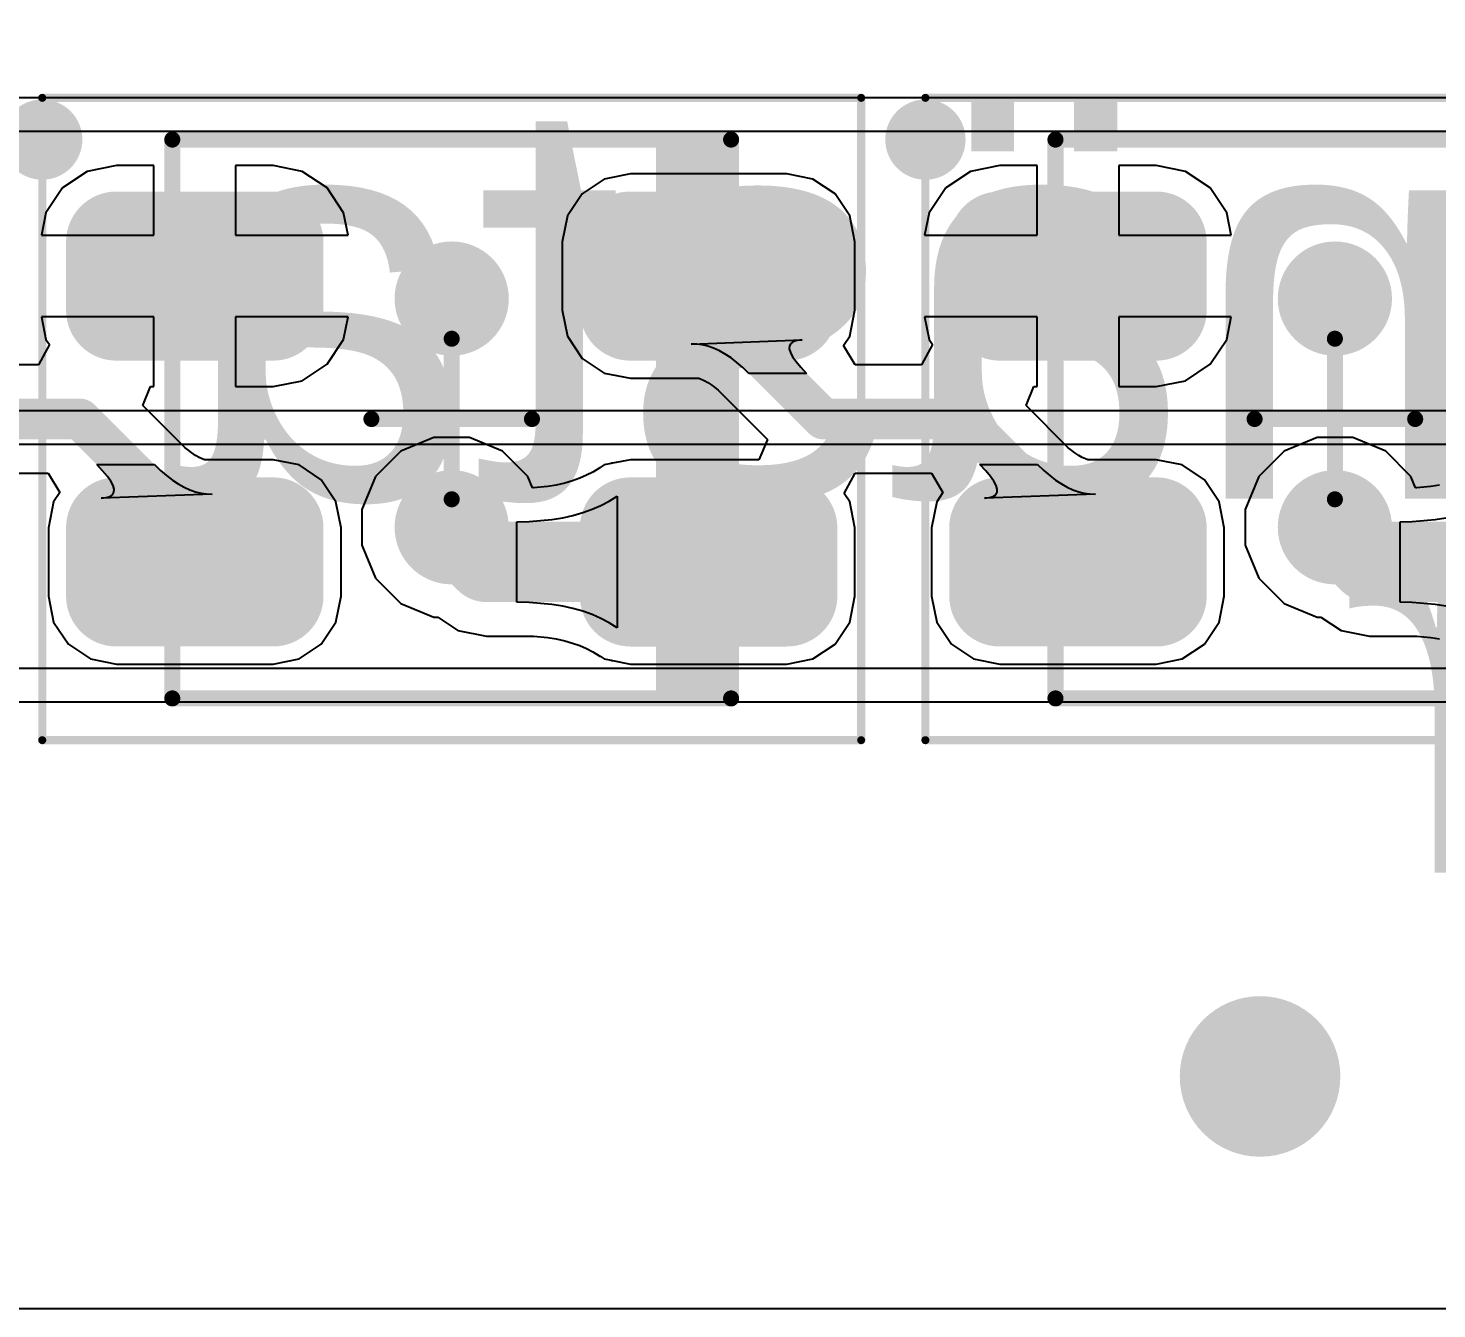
# Model space of a CAD drawing. Header units: millimetres. Extents: x 0 to 168, y 0 to 109.
# Drawn here: x 123.01 to 131.78, y 35.13 to 43.1 of the extents above; entities that cross this region are included whole.
import ezdxf

# ---------------------------------------------------------------- set-up
doc = ezdxf.new("R2010")
doc.units = ezdxf.units.MM
for name, color, linetype in [('BottomLayer', 5, 'Continuous'), ('BottomOverlay', 54, 'Continuous'), ('Mechanical13', 56, 'Continuous'), ('Mechanical15', 56, 'Continuous'), ('MultiLayer', 9, 'Continuous'), ('TopLayer', 1, 'Continuous'), ('TopOverlay', 2, 'Continuous'), ('TopPaste', 8, 'Continuous'), ('TopSolder', 216, 'Continuous'), ('ViaHoleLayer', 16, 'Continuous')]:
    doc.layers.add(name, color=color, linetype=linetype)
doc.styles.add('Comic Sans MS', font='comic.ttf', dxfattribs={"height": 0.2})

# ---------------------------------------------------------------- blocks, each defined once
blk = doc.blocks.new('WS2812B_M____107')
at = {"layer": 'Mechanical13'}
blk.add_hatch(color=56, dxfattribs=at).paths.add_polyline_path([(-1.74, -1.74), (-1.2719, -1.74), (-1.2719, 1.74), (-1.74, 1.74)])
at = {"layer": 'TopLayer'}
h = blk.add_hatch(color=1, dxfattribs=at)
edge = h.paths.add_edge_path()
edge.add_arc((-2.0875, 0.6776), 0.2125, 180, 270)
edge.add_line((-2.0875, 0.4651), (-1.1125, 0.4651))
edge.add_arc((-1.1125, 0.6776), 0.2125, 270, 360)
edge.add_line((-0.9, 0.6776), (-0.9, 1.1026))
edge.add_arc((-1.1125, 1.1026), 0.2125, 0, 90)
edge.add_line((-1.1125, 1.3151), (-2.0875, 1.3151))
edge.add_arc((-2.0875, 1.1026), 0.2125, 90, 180)
edge.add_line((-2.3, 1.1026), (-2.3, 0.6776))
h = blk.add_hatch(color=1, dxfattribs=at)
edge = h.paths.add_edge_path()
edge.add_arc((1.1125, 0.6775), 0.2125, 180, 270)
edge.add_line((1.1125, 0.465), (2.0875, 0.465))
edge.add_arc((2.0875, 0.6775), 0.2125, 270, 360)
edge.add_line((2.3, 0.6775), (2.3, 1.1025))
edge.add_arc((2.0875, 1.1025), 0.2125, 0, 90)
edge.add_line((2.0875, 1.315), (1.1125, 1.315))
edge.add_arc((1.1125, 1.1025), 0.2125, 90, 180)
edge.add_line((0.9, 1.1025), (0.9, 0.6775))
h = blk.add_hatch(color=1, dxfattribs=at)
edge = h.paths.add_edge_path()
edge.add_arc((-2.0875, -1.1025), 0.2125, 180, 270)
edge.add_line((-2.0875, -1.315), (-1.1125, -1.315))
edge.add_arc((-1.1125, -1.1025), 0.2125, 270, 360)
edge.add_line((-0.9, -1.1025), (-0.9, -0.6775))
edge.add_arc((-1.1125, -0.6775), 0.2125, 0, 90)
edge.add_line((-1.1125, -0.465), (-2.0875, -0.465))
edge.add_arc((-2.0875, -0.6775), 0.2125, 90, 180)
edge.add_line((-2.3, -0.6775), (-2.3, -1.1025))
h = blk.add_hatch(color=1, dxfattribs=at)
edge = h.paths.add_edge_path()
edge.add_arc((1.1125, -1.1025), 0.2125, 180, 270)
edge.add_line((1.1125, -1.315), (2.0875, -1.315))
edge.add_arc((2.0875, -1.1025), 0.2125, 270, 360)
edge.add_line((2.3, -1.1025), (2.3, -0.6775))
edge.add_arc((2.0875, -0.6775), 0.2125, 0, 90)
edge.add_line((2.0875, -0.465), (1.1125, -0.465))
edge.add_arc((1.1125, -0.6775), 0.2125, 90, 180)
edge.add_line((0.9, -0.6775), (0.9, -1.1025))
at = {"layer": 'TopPaste'}
h = blk.add_hatch(color=8, dxfattribs=at)
edge = h.paths.add_edge_path()
edge.add_arc((-2.0875, 0.6776), 0.2125, 180, 270)
edge.add_line((-2.0875, 0.4651), (-1.1125, 0.4651))
edge.add_arc((-1.1125, 0.6776), 0.2125, 270, 360)
edge.add_line((-0.9, 0.6776), (-0.9, 1.1026))
edge.add_arc((-1.1125, 1.1026), 0.2125, 0, 90)
edge.add_line((-1.1125, 1.3151), (-2.0875, 1.3151))
edge.add_arc((-2.0875, 1.1026), 0.2125, 90, 180)
edge.add_line((-2.3, 1.1026), (-2.3, 0.6776))
h = blk.add_hatch(color=8, dxfattribs=at)
edge = h.paths.add_edge_path()
edge.add_arc((1.1125, 0.6775), 0.2125, 180, 270)
edge.add_line((1.1125, 0.465), (2.0875, 0.465))
edge.add_arc((2.0875, 0.6775), 0.2125, 270, 360)
edge.add_line((2.3, 0.6775), (2.3, 1.1025))
edge.add_arc((2.0875, 1.1025), 0.2125, 0, 90)
edge.add_line((2.0875, 1.315), (1.1125, 1.315))
edge.add_arc((1.1125, 1.1025), 0.2125, 90, 180)
edge.add_line((0.9, 1.1025), (0.9, 0.6775))
h = blk.add_hatch(color=8, dxfattribs=at)
edge = h.paths.add_edge_path()
edge.add_arc((-2.0875, -1.1025), 0.2125, 180, 270)
edge.add_line((-2.0875, -1.315), (-1.1125, -1.315))
edge.add_arc((-1.1125, -1.1025), 0.2125, 270, 360)
edge.add_line((-0.9, -1.1025), (-0.9, -0.6775))
edge.add_arc((-1.1125, -0.6775), 0.2125, 0, 90)
edge.add_line((-1.1125, -0.465), (-2.0875, -0.465))
edge.add_arc((-2.0875, -0.6775), 0.2125, 90, 180)
edge.add_line((-2.3, -0.6775), (-2.3, -1.1025))
h = blk.add_hatch(color=8, dxfattribs=at)
edge = h.paths.add_edge_path()
edge.add_arc((1.1125, -1.1025), 0.2125, 180, 270)
edge.add_line((1.1125, -1.315), (2.0875, -1.315))
edge.add_arc((2.0875, -1.1025), 0.2125, 270, 360)
edge.add_line((2.3, -1.1025), (2.3, -0.6775))
edge.add_arc((2.0875, -0.6775), 0.2125, 0, 90)
edge.add_line((2.0875, -0.465), (1.1125, -0.465))
edge.add_arc((1.1125, -0.6775), 0.2125, 90, 180)
edge.add_line((0.9, -0.6775), (0.9, -1.1025))
at = {"layer": 'TopSolder'}
h = blk.add_hatch(color=216, dxfattribs=at)
edge = h.paths.add_edge_path()
edge.add_arc((-2.0875, 0.6776), 0.3141, 180, 270)
edge.add_line((-2.0875, 0.3635), (-1.1125, 0.3635))
edge.add_arc((-1.1125, 0.6776), 0.3141, 270, 360)
edge.add_line((-0.7984, 0.6776), (-0.7984, 1.1026))
edge.add_arc((-1.1125, 1.1026), 0.3141, 0, 90)
edge.add_line((-1.1125, 1.4167), (-2.0875, 1.4167))
edge.add_arc((-2.0875, 1.1026), 0.3141, 90, 180)
edge.add_line((-2.4016, 1.1026), (-2.4016, 0.6776))
h = blk.add_hatch(color=216, dxfattribs=at)
edge = h.paths.add_edge_path()
edge.add_arc((1.1125, 0.6775), 0.3141, 180, 270)
edge.add_line((1.1125, 0.3634), (2.0875, 0.3634))
edge.add_arc((2.0875, 0.6775), 0.3141, 270, 360)
edge.add_line((2.4016, 0.6775), (2.4016, 1.1025))
edge.add_arc((2.0875, 1.1025), 0.3141, 0, 90)
edge.add_line((2.0875, 1.4166), (1.1125, 1.4166))
edge.add_arc((1.1125, 1.1025), 0.3141, 90, 180)
edge.add_line((0.7984, 1.1025), (0.7984, 0.6775))
h = blk.add_hatch(color=216, dxfattribs=at)
edge = h.paths.add_edge_path()
edge.add_arc((-2.0875, -1.1025), 0.3141, 180, 270)
edge.add_line((-2.0875, -1.4166), (-1.1125, -1.4166))
edge.add_arc((-1.1125, -1.1025), 0.3141, 270, 360)
edge.add_line((-0.7984, -1.1025), (-0.7984, -0.6775))
edge.add_arc((-1.1125, -0.6775), 0.3141, 0, 90)
edge.add_line((-1.1125, -0.3634), (-2.0875, -0.3634))
edge.add_arc((-2.0875, -0.6775), 0.3141, 90, 180)
edge.add_line((-2.4016, -0.6775), (-2.4016, -1.1025))
h = blk.add_hatch(color=216, dxfattribs=at)
edge = h.paths.add_edge_path()
edge.add_arc((1.1125, -1.1025), 0.3141, 180, 270)
edge.add_line((1.1125, -1.4166), (2.0875, -1.4166))
edge.add_arc((2.0875, -1.1025), 0.3141, 270, 360)
edge.add_line((2.4016, -1.1025), (2.4016, -0.6775))
edge.add_arc((2.0875, -0.6775), 0.3141, 0, 90)
edge.add_line((2.0875, -0.3634), (1.1125, -0.3634))
edge.add_arc((1.1125, -0.6775), 0.3141, 90, 180)
edge.add_line((0.7984, -0.6775), (0.7984, -1.1025))
at = {"layer": 'Mechanical13', "const_width": 0.1}
for points in [[(-1.74, 1.74), (-1.74, -1.74)], [(1.74, 1.74), (-1.74, 1.74)], [(1.74, 1.74), (1.74, -1.74)], [(1.74, -1.74), (-1.74, -1.74)]]:
    blk.add_lwpolyline(points, dxfattribs=at)
at = {"layer": 'Mechanical13', "const_width": 0.05}
for points in [[(-1.765, 1.74, 1), (-1.715, 1.74, 1)], [(-1.765, 1.74, 1), (-1.715, 1.74, 1)], [(1.715, 1.74, 1), (1.765, 1.74, 1)], [(1.715, 1.74, 1), (1.765, 1.74, 1)], [(-1.765, -1.74, 1), (-1.715, -1.74, 1)], [(-1.765, -1.74, 1), (-1.715, -1.74, 1)], [(1.715, -1.74, 1), (1.765, -1.74, 1)], [(1.715, -1.74, 1), (1.765, -1.74, 1)]]:
    blk.add_lwpolyline(points, format="xyb", close=True, dxfattribs=at)
at = {"layer": 'Mechanical15'}
for points, const_width in [([(-2.55, 2), (-2.55, -2)], 0.05), ([(2.55, 2), (-2.55, 2)], 0.05), ([(2.55, 2), (2.55, -2)], 0.05), ([(0, 0.5), (0, -0.5)], 0.1), ([(0.5, 0), (-0.5, 0)], 0.1), ([(2.55, -2), (-2.55, -2)], 0.05)]:
    blk.add_lwpolyline(points, dxfattribs=dict(at, const_width=const_width))
for points, const_width in [([(-2.5625, 2, 1), (-2.5375, 2, 1)], 0.025), ([(-2.5625, 2, 1), (-2.5375, 2, 1)], 0.025), ([(2.5375, 2, 1), (2.5625, 2, 1)], 0.025), ([(2.5375, 2, 1), (2.5625, 2, 1)], 0.025), ([(-0.025, 0.5, 1), (0.025, 0.5, 1)], 0.05), ([(-0.525, 0, 1), (-0.475, 0, 1)], 0.05), ([(0.475, 0, 1), (0.525, 0, 1)], 0.05), ([(-0.025, -0.5, 1), (0.025, -0.5, 1)], 0.05), ([(-2.5625, -2, 1), (-2.5375, -2, 1)], 0.025), ([(-2.5625, -2, 1), (-2.5375, -2, 1)], 0.025), ([(2.5375, -2, 1), (2.5625, -2, 1)], 0.025), ([(2.5375, -2, 1), (2.5625, -2, 1)], 0.025)]:
    blk.add_lwpolyline(points, format="xyb", close=True, dxfattribs=dict(at, const_width=const_width))
at = {"layer": 'TopOverlay'}
for points, const_width in [([(2.675, -1.74, 1), (2.425, -1.74, 1)], 0.25), ([(2.3625, -1.74, 1), (2.4875, -1.74, 1)], 0.125), ([(2.6125, -1.74, 1), (2.7375, -1.74, 1)], 0.125)]:
    blk.add_lwpolyline(points, format="xyb", close=True, dxfattribs=dict(at, const_width=const_width))
blk = doc.blocks.new('WS2812B_M____113')
at = {"layer": 'Mechanical13'}
blk.add_hatch(color=56, dxfattribs=at).paths.add_polyline_path([(-1.74, -1.74), (-1.2719, -1.74), (-1.2719, 1.74), (-1.74, 1.74)])
at = {"layer": 'TopLayer'}
h = blk.add_hatch(color=1, dxfattribs=at)
edge = h.paths.add_edge_path()
edge.add_arc((-2.0875, 0.6776), 0.2125, 180, 270)
edge.add_line((-2.0875, 0.4651), (-1.1125, 0.4651))
edge.add_arc((-1.1125, 0.6776), 0.2125, 270, 360)
edge.add_line((-0.9, 0.6776), (-0.9, 1.1026))
edge.add_arc((-1.1125, 1.1026), 0.2125, 0, 90)
edge.add_line((-1.1125, 1.3151), (-2.0875, 1.3151))
edge.add_arc((-2.0875, 1.1026), 0.2125, 90, 180)
edge.add_line((-2.3, 1.1026), (-2.3, 0.6776))
h = blk.add_hatch(color=1, dxfattribs=at)
edge = h.paths.add_edge_path()
edge.add_arc((1.1125, 0.6775), 0.2125, 180, 270)
edge.add_line((1.1125, 0.465), (2.0875, 0.465))
edge.add_arc((2.0875, 0.6775), 0.2125, 270, 360)
edge.add_line((2.3, 0.6775), (2.3, 1.1025))
edge.add_arc((2.0875, 1.1025), 0.2125, 0, 90)
edge.add_line((2.0875, 1.315), (1.1125, 1.315))
edge.add_arc((1.1125, 1.1025), 0.2125, 90, 180)
edge.add_line((0.9, 1.1025), (0.9, 0.6775))
h = blk.add_hatch(color=1, dxfattribs=at)
edge = h.paths.add_edge_path()
edge.add_arc((-2.0875, -1.1025), 0.2125, 180, 270)
edge.add_line((-2.0875, -1.315), (-1.1125, -1.315))
edge.add_arc((-1.1125, -1.1025), 0.2125, 270, 360)
edge.add_line((-0.9, -1.1025), (-0.9, -0.6775))
edge.add_arc((-1.1125, -0.6775), 0.2125, 0, 90)
edge.add_line((-1.1125, -0.465), (-2.0875, -0.465))
edge.add_arc((-2.0875, -0.6775), 0.2125, 90, 180)
edge.add_line((-2.3, -0.6775), (-2.3, -1.1025))
h = blk.add_hatch(color=1, dxfattribs=at)
edge = h.paths.add_edge_path()
edge.add_arc((1.1125, -1.1025), 0.2125, 180, 270)
edge.add_line((1.1125, -1.315), (2.0875, -1.315))
edge.add_arc((2.0875, -1.1025), 0.2125, 270, 360)
edge.add_line((2.3, -1.1025), (2.3, -0.6775))
edge.add_arc((2.0875, -0.6775), 0.2125, 0, 90)
edge.add_line((2.0875, -0.465), (1.1125, -0.465))
edge.add_arc((1.1125, -0.6775), 0.2125, 90, 180)
edge.add_line((0.9, -0.6775), (0.9, -1.1025))
at = {"layer": 'TopPaste'}
h = blk.add_hatch(color=8, dxfattribs=at)
edge = h.paths.add_edge_path()
edge.add_arc((-2.0875, 0.6776), 0.2125, 180, 270)
edge.add_line((-2.0875, 0.4651), (-1.1125, 0.4651))
edge.add_arc((-1.1125, 0.6776), 0.2125, 270, 360)
edge.add_line((-0.9, 0.6776), (-0.9, 1.1026))
edge.add_arc((-1.1125, 1.1026), 0.2125, 0, 90)
edge.add_line((-1.1125, 1.3151), (-2.0875, 1.3151))
edge.add_arc((-2.0875, 1.1026), 0.2125, 90, 180)
edge.add_line((-2.3, 1.1026), (-2.3, 0.6776))
h = blk.add_hatch(color=8, dxfattribs=at)
edge = h.paths.add_edge_path()
edge.add_arc((1.1125, 0.6775), 0.2125, 180, 270)
edge.add_line((1.1125, 0.465), (2.0875, 0.465))
edge.add_arc((2.0875, 0.6775), 0.2125, 270, 360)
edge.add_line((2.3, 0.6775), (2.3, 1.1025))
edge.add_arc((2.0875, 1.1025), 0.2125, 0, 90)
edge.add_line((2.0875, 1.315), (1.1125, 1.315))
edge.add_arc((1.1125, 1.1025), 0.2125, 90, 180)
edge.add_line((0.9, 1.1025), (0.9, 0.6775))
h = blk.add_hatch(color=8, dxfattribs=at)
edge = h.paths.add_edge_path()
edge.add_arc((-2.0875, -1.1025), 0.2125, 180, 270)
edge.add_line((-2.0875, -1.315), (-1.1125, -1.315))
edge.add_arc((-1.1125, -1.1025), 0.2125, 270, 360)
edge.add_line((-0.9, -1.1025), (-0.9, -0.6775))
edge.add_arc((-1.1125, -0.6775), 0.2125, 0, 90)
edge.add_line((-1.1125, -0.465), (-2.0875, -0.465))
edge.add_arc((-2.0875, -0.6775), 0.2125, 90, 180)
edge.add_line((-2.3, -0.6775), (-2.3, -1.1025))
h = blk.add_hatch(color=8, dxfattribs=at)
edge = h.paths.add_edge_path()
edge.add_arc((1.1125, -1.1025), 0.2125, 180, 270)
edge.add_line((1.1125, -1.315), (2.0875, -1.315))
edge.add_arc((2.0875, -1.1025), 0.2125, 270, 360)
edge.add_line((2.3, -1.1025), (2.3, -0.6775))
edge.add_arc((2.0875, -0.6775), 0.2125, 0, 90)
edge.add_line((2.0875, -0.465), (1.1125, -0.465))
edge.add_arc((1.1125, -0.6775), 0.2125, 90, 180)
edge.add_line((0.9, -0.6775), (0.9, -1.1025))
at = {"layer": 'TopSolder'}
h = blk.add_hatch(color=216, dxfattribs=at)
edge = h.paths.add_edge_path()
edge.add_arc((-2.0875, 0.6776), 0.3141, 180, 270)
edge.add_line((-2.0875, 0.3635), (-1.1125, 0.3635))
edge.add_arc((-1.1125, 0.6776), 0.3141, 270, 360)
edge.add_line((-0.7984, 0.6776), (-0.7984, 1.1026))
edge.add_arc((-1.1125, 1.1026), 0.3141, 0, 90)
edge.add_line((-1.1125, 1.4167), (-2.0875, 1.4167))
edge.add_arc((-2.0875, 1.1026), 0.3141, 90, 180)
edge.add_line((-2.4016, 1.1026), (-2.4016, 0.6776))
h = blk.add_hatch(color=216, dxfattribs=at)
edge = h.paths.add_edge_path()
edge.add_arc((1.1125, 0.6775), 0.3141, 180, 270)
edge.add_line((1.1125, 0.3634), (2.0875, 0.3634))
edge.add_arc((2.0875, 0.6775), 0.3141, 270, 360)
edge.add_line((2.4016, 0.6775), (2.4016, 1.1025))
edge.add_arc((2.0875, 1.1025), 0.3141, 0, 90)
edge.add_line((2.0875, 1.4166), (1.1125, 1.4166))
edge.add_arc((1.1125, 1.1025), 0.3141, 90, 180)
edge.add_line((0.7984, 1.1025), (0.7984, 0.6775))
h = blk.add_hatch(color=216, dxfattribs=at)
edge = h.paths.add_edge_path()
edge.add_arc((-2.0875, -1.1025), 0.3141, 180, 270)
edge.add_line((-2.0875, -1.4166), (-1.1125, -1.4166))
edge.add_arc((-1.1125, -1.1025), 0.3141, 270, 360)
edge.add_line((-0.7984, -1.1025), (-0.7984, -0.6775))
edge.add_arc((-1.1125, -0.6775), 0.3141, 0, 90)
edge.add_line((-1.1125, -0.3634), (-2.0875, -0.3634))
edge.add_arc((-2.0875, -0.6775), 0.3141, 90, 180)
edge.add_line((-2.4016, -0.6775), (-2.4016, -1.1025))
h = blk.add_hatch(color=216, dxfattribs=at)
edge = h.paths.add_edge_path()
edge.add_arc((1.1125, -1.1025), 0.3141, 180, 270)
edge.add_line((1.1125, -1.4166), (2.0875, -1.4166))
edge.add_arc((2.0875, -1.1025), 0.3141, 270, 360)
edge.add_line((2.4016, -1.1025), (2.4016, -0.6775))
edge.add_arc((2.0875, -0.6775), 0.3141, 0, 90)
edge.add_line((2.0875, -0.3634), (1.1125, -0.3634))
edge.add_arc((1.1125, -0.6775), 0.3141, 90, 180)
edge.add_line((0.7984, -0.6775), (0.7984, -1.1025))
at = {"layer": 'Mechanical13', "const_width": 0.1}
for points in [[(-1.74, 1.74), (-1.74, -1.74)], [(1.74, 1.74), (-1.74, 1.74)], [(1.74, 1.74), (1.74, -1.74)], [(1.74, -1.74), (-1.74, -1.74)]]:
    blk.add_lwpolyline(points, dxfattribs=at)
at = {"layer": 'Mechanical13', "const_width": 0.05}
for points in [[(-1.765, 1.74, 1), (-1.715, 1.74, 1)], [(-1.765, 1.74, 1), (-1.715, 1.74, 1)], [(1.715, 1.74, 1), (1.765, 1.74, 1)], [(1.715, 1.74, 1), (1.765, 1.74, 1)], [(-1.765, -1.74, 1), (-1.715, -1.74, 1)], [(-1.765, -1.74, 1), (-1.715, -1.74, 1)], [(1.715, -1.74, 1), (1.765, -1.74, 1)], [(1.715, -1.74, 1), (1.765, -1.74, 1)]]:
    blk.add_lwpolyline(points, format="xyb", close=True, dxfattribs=at)
at = {"layer": 'Mechanical15'}
for points, const_width in [([(-2.55, 2), (-2.55, -2)], 0.05), ([(2.55, 2), (-2.55, 2)], 0.05), ([(2.55, 2), (2.55, -2)], 0.05), ([(0, 0.5), (0, -0.5)], 0.1), ([(0.5, 0), (-0.5, 0)], 0.1), ([(2.55, -2), (-2.55, -2)], 0.05)]:
    blk.add_lwpolyline(points, dxfattribs=dict(at, const_width=const_width))
for points, const_width in [([(-2.5625, 2, 1), (-2.5375, 2, 1)], 0.025), ([(-2.5625, 2, 1), (-2.5375, 2, 1)], 0.025), ([(2.5375, 2, 1), (2.5625, 2, 1)], 0.025), ([(2.5375, 2, 1), (2.5625, 2, 1)], 0.025), ([(-0.025, 0.5, 1), (0.025, 0.5, 1)], 0.05), ([(-0.525, 0, 1), (-0.475, 0, 1)], 0.05), ([(0.475, 0, 1), (0.525, 0, 1)], 0.05), ([(-0.025, -0.5, 1), (0.025, -0.5, 1)], 0.05), ([(-2.5625, -2, 1), (-2.5375, -2, 1)], 0.025), ([(-2.5625, -2, 1), (-2.5375, -2, 1)], 0.025), ([(2.5375, -2, 1), (2.5625, -2, 1)], 0.025), ([(2.5375, -2, 1), (2.5625, -2, 1)], 0.025)]:
    blk.add_lwpolyline(points, format="xyb", close=True, dxfattribs=dict(at, const_width=const_width))
at = {"layer": 'TopOverlay'}
for points, const_width in [([(2.675, -1.74, 1), (2.425, -1.74, 1)], 0.25), ([(2.3625, -1.74, 1), (2.4875, -1.74, 1)], 0.125), ([(2.6125, -1.74, 1), (2.7375, -1.74, 1)], 0.125)]:
    blk.add_lwpolyline(points, format="xyb", close=True, dxfattribs=dict(at, const_width=const_width))

msp = doc.modelspace()

# ---------------------------------------------------------------- hatches: boundary and pattern name
at = {"layer": 'BottomLayer'}
h = msp.add_hatch(color=5, dxfattribs=at)
edge = h.paths.add_edge_path()
edge.add_arc((125.649, 41.42), 0.3556, 0, 360)
h = msp.add_hatch(color=5, dxfattribs=at)
edge = h.paths.add_edge_path()
edge.add_arc((131.149, 41.42), 0.3556, 0, 360)
h = msp.add_hatch(color=5, dxfattribs=at)
edge = h.paths.add_edge_path()
edge.add_arc((125.649, 39.9958), 0.3556, 0, 360)
h = msp.add_hatch(color=5, dxfattribs=at)
edge = h.paths.add_edge_path()
edge.add_arc((131.149, 39.9958), 0.3556, 0, 360)
h = msp.add_hatch(color=5, dxfattribs=at)
edge = h.paths.add_edge_path()
edge.add_arc((130.683, 36.576), 0.5, 0, 360)
at = {"layer": 'TopLayer'}
h = msp.add_hatch(color=1, dxfattribs=at)
edge = h.paths.add_edge_path()
edge.add_arc((125.649, 41.42), 0.3556, 0, 360)
h = msp.add_hatch(color=1, dxfattribs=at)
edge = h.paths.add_edge_path()
edge.add_arc((131.149, 41.42), 0.3556, 0, 360)
h = msp.add_hatch(color=1, dxfattribs=at)
edge = h.paths.add_edge_path()
edge.add_arc((125.649, 39.9958), 0.3556, 0, 360)
h = msp.add_hatch(color=1, dxfattribs=at)
edge = h.paths.add_edge_path()
edge.add_arc((131.149, 39.9958), 0.3556, 0, 360)
h = msp.add_hatch(color=1, dxfattribs=at)
edge = h.paths.add_edge_path()
edge.add_arc((130.683, 36.576), 0.5, 0, 360)
at = {"layer": 'ViaHoleLayer'}
h = msp.add_hatch(color=16, dxfattribs=at)
edge = h.paths.add_edge_path()
edge.add_arc((125.649, 41.42), 0.2, 0, 360)
h = msp.add_hatch(color=16, dxfattribs=at)
edge = h.paths.add_edge_path()
edge.add_arc((131.149, 41.42), 0.2, 0, 360)
h = msp.add_hatch(color=16, dxfattribs=at)
edge = h.paths.add_edge_path()
edge.add_arc((125.649, 39.9958), 0.2, 0, 360)
h = msp.add_hatch(color=16, dxfattribs=at)
edge = h.paths.add_edge_path()
edge.add_arc((131.149, 39.9958), 0.2, 0, 360)
h = msp.add_hatch(color=16, dxfattribs=at)
edge = h.paths.add_edge_path()
edge.add_arc((130.683, 36.576), 0.25, 0, 360)

# ---------------------------------------------------------------- linework, layer by layer
at = {"layer": 'BottomLayer'}
for p, q in [((114.8108, 42.4628), (146.4585, 42.4628)), ((149.225, 40.7202), (113.7523, 40.7202)), ((112.776, 40.513), (149.225, 40.513)), ((149.225, 39.116), (112.776, 39.116)), ((112.776, 38.9088), (149.225, 38.9088)), ((152.131, 35.1289), (109.671, 35.1289))]:
    msp.add_line(p, q, dxfattribs=at)
at = {"layer": 'MultiLayer'}
msp.add_line((146.3846, 42.67), (114.8846, 42.67), dxfattribs=at)
at = {"layer": 'TopLayer'}
for p, q in [((114.8108, 42.4628), (146.4585, 42.4628)), ((123.3795, 42.2119), (123.2252, 42.1088)), ((123.5615, 42.2481), (123.3795, 42.2119)), ((123.795, 42.2481), (123.5615, 42.2481)), ((123.795, 41.814), (123.795, 42.2481)), ((124.5365, 42.2481), (124.303, 42.2481)), ((124.303, 42.2481), (124.303, 41.814)), ((124.7186, 42.2119), (124.5365, 42.2481)), ((124.8729, 42.1088), (124.7186, 42.2119)), ((126.7615, 42.1963), (126.5993, 42.1641)), ((127.7365, 42.1963), (126.7615, 42.1963)), ((127.8987, 42.1641), (127.7365, 42.1963)), ((128.8795, 42.2119), (128.7252, 42.1088)), ((129.0615, 42.2481), (128.8795, 42.2119)), ((129.295, 42.2481), (129.0615, 42.2481)), ((129.295, 41.814), (129.295, 42.2481)), ((130.0365, 42.2481), (129.803, 42.2481)), ((129.803, 42.2481), (129.803, 41.814)), ((130.2186, 42.2119), (130.0365, 42.2481)), ((130.3729, 42.1088), (130.2186, 42.2119)), ((123.2252, 42.1088), (123.1221, 41.9545)), ((124.976, 41.9545), (124.8729, 42.1088)), ((126.5993, 42.1641), (126.4618, 42.0722)), ((128.0362, 42.0722), (127.8987, 42.1641)), ((128.7252, 42.1088), (128.6221, 41.9545)), ((130.476, 41.9545), (130.3729, 42.1088)), ((126.4618, 42.0722), (126.37, 41.9347)), ((128.1281, 41.9347), (128.0362, 42.0722)), ((123.1221, 41.9545), (123.0942, 41.814)), ((125.0039, 41.814), (124.976, 41.9545)), ((126.37, 41.9347), (126.3377, 41.7725)), ((128.1604, 41.7725), (128.1281, 41.9347)), ((128.6221, 41.9545), (128.5942, 41.814)), ((130.5039, 41.814), (130.476, 41.9545)), ((123.0942, 41.814), (123.795, 41.814)), ((124.303, 41.814), (125.0039, 41.814)), ((126.3377, 41.7725), (126.3377, 41.3475)), ((128.1604, 41.3475), (128.1604, 41.7725)), ((128.5942, 41.814), (129.295, 41.814)), ((129.803, 41.814), (130.5039, 41.814)), ((126.3377, 41.3475), (126.37, 41.1853)), ((128.1281, 41.1853), (128.1604, 41.3475)), ((123.795, 41.306), (123.0942, 41.306)), ((123.0942, 41.306), (123.1221, 41.1655)), ((123.795, 40.8719), (123.795, 41.306)), ((125.0039, 41.306), (124.303, 41.306)), ((124.303, 41.306), (124.303, 40.8719)), ((124.976, 41.1655), (125.0039, 41.306)), ((129.295, 41.306), (128.5942, 41.306)), ((128.5942, 41.306), (128.6221, 41.1655)), ((129.295, 40.8719), (129.295, 41.306)), ((130.5039, 41.306), (129.803, 41.306)), ((129.803, 41.306), (129.803, 40.8719)), ((130.476, 41.1655), (130.5039, 41.306)), ((123.1221, 41.1655), (123.1434, 41.1337)), ((124.8729, 41.0112), (124.976, 41.1655)), ((126.37, 41.1853), (126.4618, 41.0478)), ((127.1409, 41.137), (127.8314, 41.1627)), ((127.7769, 41.1523), (127.7609, 41.1412)), ((127.8004, 41.1594), (127.7769, 41.1523)), ((127.8314, 41.1627), (127.8004, 41.1594)), ((128.0898, 41.128), (128.1281, 41.1853)), ((128.6221, 41.1655), (128.6434, 41.1337)), ((130.3729, 41.0112), (130.476, 41.1655)), ((123.1434, 41.1337), (123.0755, 41.0067)), ((127.1751, 41.1363), (127.1409, 41.137)), ((127.2097, 41.1317), (127.1751, 41.1363)), ((127.2447, 41.1232), (127.2097, 41.1317)), ((127.2801, 41.1108), (127.2447, 41.1232)), ((127.3158, 41.0945), (127.2801, 41.1108)), ((127.3519, 41.0743), (127.3158, 41.0945)), ((127.3884, 41.0501), (127.3519, 41.0743)), ((127.7524, 41.1262), (127.7514, 41.1073)), ((127.7514, 41.1073), (127.758, 41.0846)), ((127.7609, 41.1412), (127.7524, 41.1262)), ((127.758, 41.0846), (127.772, 41.0579)), ((127.772, 41.0579), (127.7936, 41.0273)), ((128.1615, 41.0067), (128.0898, 41.128)), ((128.6434, 41.1337), (128.5755, 41.0067)), ((123.0755, 41.0067), (122.6615, 41.0067)), ((124.7186, 40.9081), (124.8729, 41.0112)), ((126.4618, 41.0478), (126.5993, 40.9559)), ((127.4253, 41.0221), (127.3884, 41.0501)), ((127.4625, 40.9902), (127.4253, 41.0221)), ((127.5001, 40.9543), (127.4625, 40.9902)), ((127.7936, 41.0273), (127.8227, 40.9927)), ((127.8227, 40.9927), (127.8593, 40.9543)), ((128.5755, 41.0067), (128.1615, 41.0067)), ((130.2186, 40.9081), (130.3729, 41.0112)), ((124.5365, 40.8719), (124.7186, 40.9081)), ((126.5993, 40.9559), (126.7615, 40.9236)), ((126.7615, 40.9236), (127.1877, 40.9236)), ((127.1877, 40.9236), (127.2026, 40.9184)), ((127.2026, 40.9184), (127.222, 40.9096)), ((127.222, 40.9096), (127.244, 40.8972)), ((127.244, 40.8972), (127.2684, 40.8811)), ((127.2684, 40.8811), (127.295, 40.8609)), ((127.8593, 40.9543), (127.5001, 40.9543)), ((130.0365, 40.8719), (130.2186, 40.9081)), ((123.7256, 40.7545), (123.7742, 40.8719)), ((123.7742, 40.8719), (123.795, 40.8719)), ((124.303, 40.8719), (124.5365, 40.8719)), ((127.295, 40.8609), (127.3093, 40.8486)), ((127.3093, 40.8486), (127.6147, 40.5433)), ((129.2256, 40.7545), (129.2742, 40.8719)), ((129.2742, 40.8719), (129.295, 40.8719)), ((129.803, 40.8719), (130.0365, 40.8719)), ((123.9888, 40.4913), (123.7256, 40.7545)), ((129.4888, 40.4913), (129.2256, 40.7545)), ((125.5379, 40.5546), (125.3325, 40.4695)), ((125.7602, 40.5546), (125.5379, 40.5546)), ((125.9656, 40.4695), (125.7602, 40.5546)), ((127.6147, 40.5433), (127.562, 40.4163)), ((131.0379, 40.5546), (130.8325, 40.4695)), ((131.2602, 40.5546), (131.0379, 40.5546)), ((131.4656, 40.4695), (131.2602, 40.5546)), ((124.0031, 40.4791), (123.9888, 40.4913)), ((124.0297, 40.4589), (124.0031, 40.4791)), ((124.0541, 40.4428), (124.0297, 40.4589)), ((124.0761, 40.4304), (124.0541, 40.4428)), ((125.3325, 40.4695), (125.1753, 40.3123)), ((126.1228, 40.3123), (125.9656, 40.4695)), ((129.5031, 40.4791), (129.4888, 40.4913)), ((129.5297, 40.4589), (129.5031, 40.4791)), ((129.5541, 40.4427), (129.5297, 40.4589)), ((129.5761, 40.4304), (129.5541, 40.4427)), ((130.8325, 40.4695), (130.6753, 40.3123)), ((131.6228, 40.3123), (131.4656, 40.4695)), ((123.4388, 40.3857), (123.798, 40.3857)), ((123.4754, 40.3472), (123.4388, 40.3857)), ((123.798, 40.3857), (123.8356, 40.3498)), ((124.0955, 40.4216), (124.0761, 40.4304)), ((124.1104, 40.4163), (124.0955, 40.4216)), ((124.5365, 40.4163), (124.1104, 40.4163)), ((124.6987, 40.3841), (124.5365, 40.4163)), ((124.8362, 40.2922), (124.6987, 40.3841)), ((126.5712, 40.3661), (126.5283, 40.3397)), ((126.5744, 40.3673), (126.5712, 40.3661)), ((126.5993, 40.384), (126.5744, 40.3673)), ((126.6423, 40.3925), (126.5993, 40.384)), ((126.6469, 40.3943), (126.6423, 40.3925)), ((126.6504, 40.3941), (126.6469, 40.3943)), ((126.7615, 40.4163), (126.6504, 40.3941)), ((127.562, 40.4163), (126.7615, 40.4163)), ((128.9388, 40.3857), (129.298, 40.3857)), ((128.9754, 40.3472), (128.9388, 40.3857)), ((129.298, 40.3857), (129.3356, 40.3498)), ((129.5955, 40.4216), (129.5761, 40.4304)), ((129.6104, 40.4163), (129.5955, 40.4216)), ((130.0365, 40.4163), (129.6104, 40.4163)), ((130.1987, 40.3841), (130.0365, 40.4163)), ((130.3362, 40.2922), (130.1987, 40.3841)), ((122.6614, 40.3333), (123.1366, 40.3333)), ((123.1366, 40.3333), (123.2082, 40.212)), ((123.5045, 40.3127), (123.4754, 40.3472)), ((123.5261, 40.2821), (123.5045, 40.3127)), ((123.5401, 40.2554), (123.5261, 40.2821)), ((123.8356, 40.3498), (123.8728, 40.3179)), ((123.8728, 40.3179), (123.9097, 40.2898)), ((123.9097, 40.2898), (123.9462, 40.2657)), ((123.9462, 40.2657), (123.9823, 40.2455)), ((124.9281, 40.1547), (124.8362, 40.2922)), ((125.1753, 40.3123), (125.0902, 40.1069)), ((126.1519, 40.242), (126.1228, 40.3123)), ((126.3526, 40.2706), (126.3004, 40.2589)), ((126.4015, 40.2847), (126.3526, 40.2706)), ((126.4469, 40.301), (126.4015, 40.2847)), ((126.4891, 40.3193), (126.4469, 40.301)), ((126.5283, 40.3397), (126.4891, 40.3193)), ((128.0936, 40.2063), (128.1614, 40.3333)), ((128.1614, 40.3333), (128.6366, 40.3333)), ((128.6366, 40.3333), (128.7082, 40.212)), ((129.0045, 40.3127), (128.9754, 40.3472)), ((129.0261, 40.2821), (129.0045, 40.3127)), ((129.0401, 40.2554), (129.0261, 40.2821)), ((129.3356, 40.3498), (129.3728, 40.3179)), ((129.3728, 40.3179), (129.4097, 40.2898)), ((129.4097, 40.2898), (129.4462, 40.2657)), ((129.4462, 40.2657), (129.4823, 40.2455)), ((130.4281, 40.1547), (130.3362, 40.2922)), ((130.6753, 40.3123), (130.5902, 40.1069)), ((131.6519, 40.242), (131.6228, 40.3123)), ((123.2082, 40.212), (123.17, 40.1547)), ((124.1572, 40.203), (123.4666, 40.1773)), ((123.4666, 40.1773), (123.4977, 40.1806)), ((123.4977, 40.1806), (123.5212, 40.1877)), ((123.5212, 40.1877), (123.5372, 40.1988)), ((123.5372, 40.1988), (123.5457, 40.2138)), ((123.5467, 40.2326), (123.5401, 40.2554)), ((123.5457, 40.2138), (123.5467, 40.2326)), ((123.9823, 40.2455), (124.018, 40.2292)), ((124.018, 40.2292), (124.0534, 40.2168)), ((124.0534, 40.2168), (124.0883, 40.2083)), ((124.0883, 40.2083), (124.123, 40.2037)), ((124.123, 40.2037), (124.1572, 40.203)), ((126.1585, 40.242), (126.1519, 40.242)), ((126.247, 40.2499), (126.1585, 40.242)), ((126.3004, 40.2589), (126.247, 40.2499)), ((126.6305, 40.1593), (126.6798, 40.1897)), ((126.6798, 40.1897), (126.6798, 39.3701)), ((128.1281, 40.1546), (128.0936, 40.2063)), ((128.7082, 40.212), (128.67, 40.1547)), ((129.6572, 40.203), (128.9667, 40.1773)), ((128.9667, 40.1773), (128.9977, 40.1806)), ((128.9977, 40.1806), (129.0212, 40.1877)), ((129.0212, 40.1877), (129.0372, 40.1988)), ((129.0372, 40.1988), (129.0457, 40.2138)), ((129.0467, 40.2326), (129.0401, 40.2554)), ((129.0457, 40.2138), (129.0467, 40.2326)), ((129.4823, 40.2455), (129.518, 40.2292)), ((129.518, 40.2292), (129.5534, 40.2168)), ((129.5534, 40.2168), (129.5884, 40.2083)), ((129.5884, 40.2083), (129.623, 40.2037)), ((129.623, 40.2037), (129.6572, 40.203)), ((131.6585, 40.242), (131.6519, 40.242)), ((131.747, 40.2499), (131.6585, 40.242)), ((131.8004, 40.2589), (131.747, 40.2499)), ((123.17, 40.1547), (123.1377, 39.9925)), ((124.9604, 39.9925), (124.9281, 40.1547)), ((125.0902, 40.1069), (125.0902, 39.8846)), ((126.4651, 40.0874), (126.5232, 40.1082)), ((126.5232, 40.1082), (126.5783, 40.1322)), ((126.5783, 40.1322), (126.6305, 40.1593)), ((128.1604, 39.9924), (128.1281, 40.1546)), ((128.67, 40.1547), (128.6377, 39.9925)), ((130.4604, 39.9925), (130.4281, 40.1547)), ((130.5902, 40.1069), (130.5902, 39.8846)), ((126.0554, 40.0299), (126.131, 40.0315)), ((126.0554, 39.5299), (126.0554, 40.0299)), ((126.131, 40.0315), (126.2734, 40.0443)), ((126.2734, 40.0443), (126.3402, 40.0555)), ((126.3402, 40.0555), (126.4041, 40.0699)), ((126.4041, 40.0699), (126.4651, 40.0874)), ((131.5554, 40.0299), (131.631, 40.0315)), ((131.5554, 39.5299), (131.5554, 40.0299)), ((131.631, 40.0315), (131.7734, 40.0443)), ((131.7734, 40.0443), (131.8402, 40.0555)), ((123.1377, 39.9925), (123.1377, 39.5675)), ((124.9604, 39.5675), (124.9604, 39.9925)), ((128.1604, 39.5674), (128.1604, 39.9924)), ((128.6377, 39.9925), (128.6377, 39.5675)), ((130.4604, 39.5675), (130.4604, 39.9925)), ((125.0902, 39.8846), (125.1753, 39.6792)), ((130.5902, 39.8846), (130.6753, 39.6792)), ((125.1753, 39.6792), (125.3325, 39.522)), ((130.6753, 39.6792), (130.8325, 39.522)), ((123.1377, 39.5675), (123.17, 39.4053)), ((124.9281, 39.4053), (124.9604, 39.5675)), ((128.1281, 39.4052), (128.1604, 39.5674)), ((128.6377, 39.5675), (128.67, 39.4053)), ((130.4281, 39.4053), (130.4604, 39.5675)), ((125.3325, 39.522), (125.5379, 39.437)), ((126.131, 39.5283), (126.0554, 39.5299)), ((126.2734, 39.5155), (126.131, 39.5283)), ((126.3402, 39.5043), (126.2734, 39.5155)), ((126.4041, 39.49), (126.3402, 39.5043)), ((126.4651, 39.4724), (126.4041, 39.49)), ((130.8325, 39.522), (131.0379, 39.437)), ((131.631, 39.5283), (131.5554, 39.5299)), ((131.7734, 39.5155), (131.631, 39.5283)), ((131.8402, 39.5043), (131.7734, 39.5155)), ((123.17, 39.4053), (123.2618, 39.2678)), ((124.8362, 39.2678), (124.9281, 39.4053)), ((125.5379, 39.437), (125.5624, 39.437)), ((125.5624, 39.437), (125.6881, 39.353)), ((126.5232, 39.4516), (126.4651, 39.4724)), ((126.5783, 39.4276), (126.5232, 39.4516)), ((126.6305, 39.4005), (126.5783, 39.4276)), ((126.6798, 39.3701), (126.6305, 39.4005)), ((128.0362, 39.2677), (128.1281, 39.4052)), ((128.67, 39.4053), (128.7618, 39.2678)), ((130.3362, 39.2678), (130.4281, 39.4053)), ((131.0379, 39.437), (131.0624, 39.437)), ((131.0624, 39.437), (131.1881, 39.353)), ((125.6881, 39.353), (125.8649, 39.3178)), ((125.8649, 39.3178), (126.1585, 39.3178)), ((126.1585, 39.3178), (126.247, 39.3099)), ((126.247, 39.3099), (126.3004, 39.301)), ((126.3004, 39.301), (126.3527, 39.2892)), ((131.1881, 39.353), (131.3649, 39.3178)), ((131.3649, 39.3178), (131.6585, 39.3178)), ((131.6585, 39.3178), (131.747, 39.3099)), ((131.747, 39.3099), (131.8004, 39.301)), ((123.2618, 39.2678), (123.3993, 39.1759)), ((124.6987, 39.1759), (124.8362, 39.2678)), ((126.3527, 39.2892), (126.4015, 39.2751)), ((126.4015, 39.2751), (126.4469, 39.2589)), ((126.4469, 39.2589), (126.4891, 39.2405)), ((126.4891, 39.2405), (126.5282, 39.2201)), ((126.5282, 39.2201), (126.5712, 39.1937)), ((127.8987, 39.1758), (128.0362, 39.2677)), ((128.7618, 39.2678), (128.8993, 39.1759)), ((130.1987, 39.1759), (130.3362, 39.2678)), ((123.3993, 39.1759), (123.5615, 39.1436)), ((123.5615, 39.1436), (124.5365, 39.1436)), ((124.5365, 39.1436), (124.6987, 39.1759)), ((126.5712, 39.1937), (126.5744, 39.1925)), ((126.5744, 39.1925), (126.5993, 39.1758)), ((126.5993, 39.1758), (126.6423, 39.1673)), ((126.6423, 39.1673), (126.6469, 39.1656)), ((126.6469, 39.1656), (126.6504, 39.1657)), ((126.6504, 39.1657), (126.7615, 39.1436)), ((126.7615, 39.1436), (127.7365, 39.1436)), ((127.7365, 39.1436), (127.8987, 39.1758)), ((128.8993, 39.1759), (129.0615, 39.1436)), ((129.0615, 39.1436), (130.0365, 39.1436)), ((130.0365, 39.1436), (130.1987, 39.1759)), ((152.131, 35.1289), (109.671, 35.1289))]:
    msp.add_line(p, q, dxfattribs=at)
for points, const_width in [([(127.074, 41.56), (127.964, 40.67)], 0.254), ([(122.464, 40.67), (123.334, 40.67)], 0.254), ([(123.334, 40.67), (124.224, 39.78)], 0.254), ([(127.964, 40.67), (128.834, 40.67)], 0.254), ([(128.834, 40.67), (129.724, 39.78)], 0.254), ([(125.649, 39.9958), (125.8649, 39.7799)], 0.5), ([(131.149, 39.9958), (131.3649, 39.7799)], 0.5), ([(125.8649, 39.7799), (127.249, 39.7799)], 0.5), ([(131.3649, 39.7799), (132.749, 39.7799)], 0.5)]:
    msp.add_lwpolyline(points, dxfattribs=dict(at, const_width=const_width))
for points, const_width in [([(127.0105, 41.56, 1), (127.1375, 41.56, 1)], 0.127), ([(123.2705, 40.67, 1), (123.3975, 40.67, 1)], 0.127), ([(123.2705, 40.67, 1), (123.3975, 40.67, 1)], 0.127), ([(127.9005, 40.67, 1), (128.0275, 40.67, 1)], 0.127), ([(127.9005, 40.67, 1), (128.0275, 40.67, 1)], 0.127), ([(128.7705, 40.67, 1), (128.8975, 40.67, 1)], 0.127), ([(128.7705, 40.67, 1), (128.8975, 40.67, 1)], 0.127), ([(125.524, 39.9958, 1), (125.774, 39.9958, 1)], 0.25), ([(131.024, 39.9958, 1), (131.274, 39.9958, 1)], 0.25), ([(125.7399, 39.7799, 1), (125.9899, 39.7799, 1)], 0.25), ([(125.7399, 39.7799, 1), (125.9899, 39.7799, 1)], 0.25), ([(127.124, 39.7799, 1), (127.374, 39.7799, 1)], 0.25), ([(131.2399, 39.7799, 1), (131.4899, 39.7799, 1)], 0.25), ([(131.2399, 39.7799, 1), (131.4899, 39.7799, 1)], 0.25), ([(124.1605, 39.78, 1), (124.2875, 39.78, 1)], 0.127), ([(129.6605, 39.78, 1), (129.7875, 39.78, 1)], 0.127)]:
    msp.add_lwpolyline(points, format="xyb", close=True, dxfattribs=dict(at, const_width=const_width))

# ---------------------------------------------------------------- block references
at = {"rotation": 180}
for name, p in [('WS2812B_M____107', (125.649, 40.67)), ('WS2812B_M____113', (131.149, 40.67))]:
    msp.add_blockref(name, p, dxfattribs=at)

# ---------------------------------------------------------------- texts
at = {"layer": 'BottomOverlay', "style": 'Comic Sans MS', "text_generation_flag": 2}
for s, p in [('gör nåt eget nästa', (150.8827, 40.1744)), ('gång /Kayser', (150.8827, 37.8448))]:
    msp.add_text(s, height=2.5, rotation=0, dxfattribs=at).set_placement(p)

doc.saveas('drawing.dxf')
